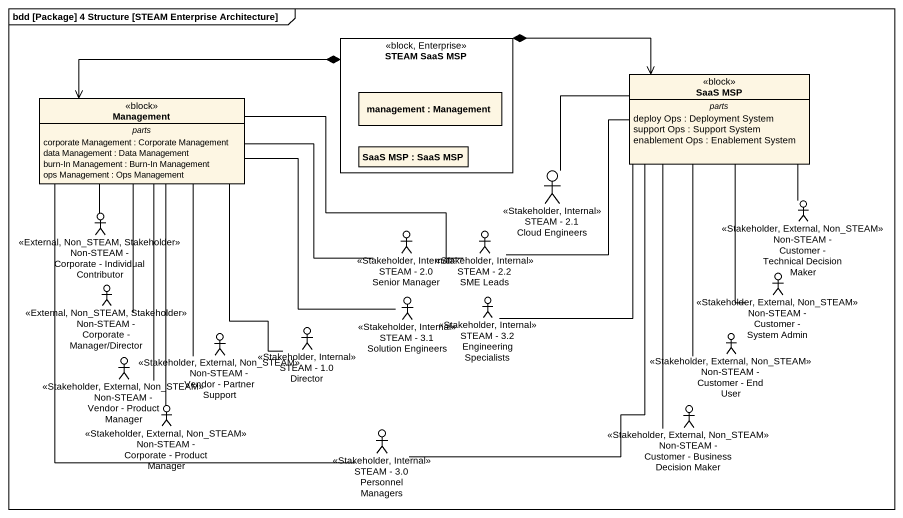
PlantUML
@startuml
mainframe bdd [Package] 4 Structure [STEAM Enterprise Architecture]
allowmixing
hide circle
hide empty members
rectangle "STEAM SaaS MSP" as STEAM_SaaS_MSP <<block, Enterprise>> {
  rectangle "management : Management" as management
  rectangle "SaaS MSP : SaaS MSP" as SaaS_MSP_2
}
class Management <<block>> {
  -- parts --
  corporate Management : Corporate Management
  data Management : Data Management
  burn-In Management : Burn-In Management
  ops Management : Ops Management
}
class "SaaS MSP" as SaaS_MSP <<block>> {
  -- parts --
  deploy Ops : Deployment System
  support Ops : Support System
  enablement Ops : Enablement System
}
actor "STEAM - 2.1 Cloud Engineers" as STEAM_2_1_Cloud_Engineers <<Stakeholder, Internal>>
actor "Non-STEAM - Corporate - Individual Contributor" as Non_STEAM_Corporate <<External, Non_STEAM, Stakeholder>>
actor "Non-STEAM - Customer - Technical Decision Maker" as Non_STEAM_Customer <<Stakeholder, External, Non_STEAM>>
actor "STEAM - 2.0 Senior Manager" as STEAM_2_0_Senior_Manager <<Stakeholder, Internal>>
actor "STEAM - 2.2 SME Leads" as STEAM_2_2_SME_Leads <<Stakeholder, Internal>>
actor "Non-STEAM - Corporate - Manager/Director" as Non_STEAM_Corporate_Manager <<External, Non_STEAM, Stakeholder>>
actor "STEAM - 3.1 Solution Engineers" as STEAM_3_1_Solution_Engineers <<Stakeholder, Internal>>
actor "STEAM - 3.2 Engineering Specialists" as STEAM_3_2_Engineering <<Stakeholder, Internal>>
actor "Non-STEAM - Customer - System Admin" as Non_STEAM_Customer_System <<Stakeholder, External, Non_STEAM>>
actor "Non-STEAM - Vendor - Partner Support" as Non_STEAM_Vendor_Partner <<Stakeholder, External, Non_STEAM>>
actor "STEAM - 1.0 Director" as STEAM_1_0_Director <<Stakeholder, Internal>>
actor "Non-STEAM - Customer - End User" as Non_STEAM_Customer_End_User <<Stakeholder, External, Non_STEAM>>
actor "Non-STEAM - Vendor - Product Manager" as Non_STEAM_Vendor_Product <<Stakeholder, External, Non_STEAM>>
actor "Non-STEAM - Corporate - Product Manager" as Non_STEAM_Corporate_Product <<Stakeholder, External, Non_STEAM>>
actor "Non-STEAM - Customer - Business Decision Maker" as Non_STEAM_Customer_Business <<Stakeholder, External, Non_STEAM>>
actor "STEAM - 3.0 Personnel Managers" as STEAM_3_0_Personnel_Managers <<Stakeholder, Internal>>
STEAM_SaaS_MSP *-left-> Management
STEAM_SaaS_MSP *-right-> SaaS_MSP
STEAM_2_1_Cloud_Engineers -right- SaaS_MSP
Non_STEAM_Corporate -up- Management
Non_STEAM_Customer -up- SaaS_MSP
STEAM_2_0_Senior_Manager -left- Management
STEAM_2_2_SME_Leads -left- Management
STEAM_2_2_SME_Leads -right- SaaS_MSP
Non_STEAM_Corporate_Manager -up- Management
STEAM_3_1_Solution_Engineers -up- Management
STEAM_3_2_Engineering -up- SaaS_MSP
Non_STEAM_Customer_System -up- SaaS_MSP
Non_STEAM_Vendor_Partner -up- Management
STEAM_1_0_Director -up- Management
Non_STEAM_Customer_End_User -up- SaaS_MSP
Non_STEAM_Vendor_Product -up- Management
Non_STEAM_Corporate_Product -up- Management
Non_STEAM_Customer_Business -up- SaaS_MSP
STEAM_3_0_Personnel_Managers -up- Management
STEAM_3_0_Personnel_Managers -up- SaaS_MSP
@enduml
